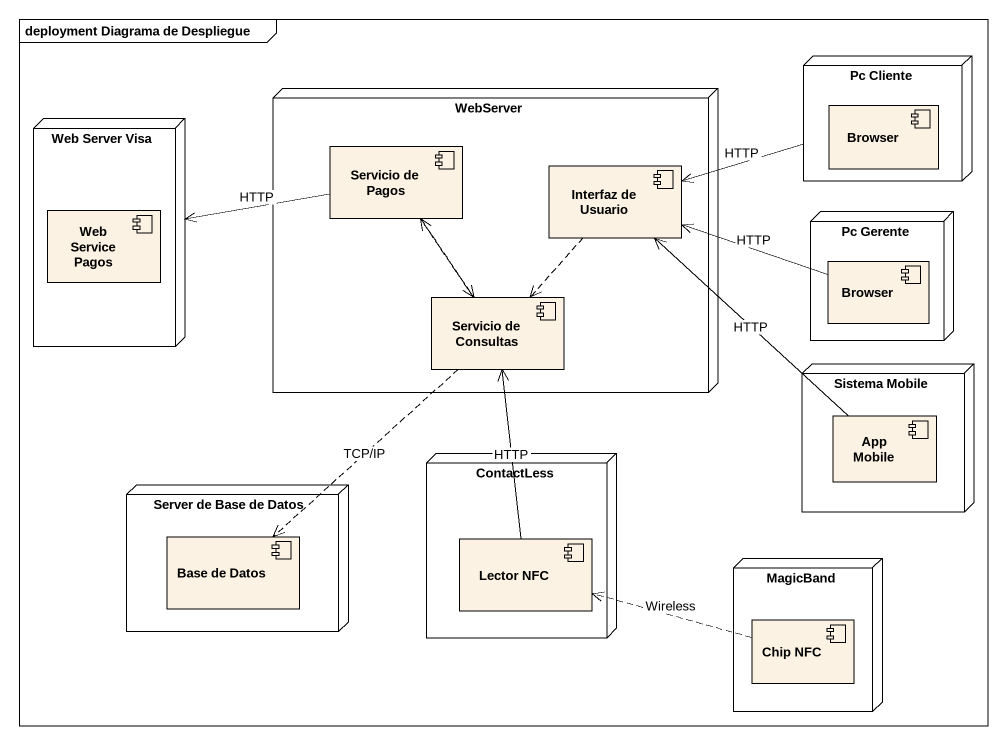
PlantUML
@startuml
mainframe deployment Diagrama de Despliegue
node "Pc Cliente" as Pc_Cliente {
  component Browser
}
node "Web Server Visa" as Web_Server_Visa {
  component "Web Service Pagos" as Web_Service_Pagos
}
node WebServer {
  component "Servicio de Pagos" as Servicio_de_Pagos
  component "Interfaz de Usuario" as Interfaz_de_Usuario
  component "Servicio de Consultas" as Servicio_de_Consultas
}
node "Pc Gerente" as Pc_Gerente {
  component "Browser" as Browser_2
}
node "Sistema Mobile" as Sistema_Mobile {
  component "App Mobile" as App_Mobile
}
node ContactLess {
  component "Lector NFC" as Lector_NFC
}
node "Server de Base de Datos" as Server_de_Base_de_Datos {
  component "Base de Datos" as Base_de_Datos
}
node MagicBand {
  component "Chip NFC" as Chip_NFC
}
Pc_Cliente -left-> Interfaz_de_Usuario : HTTP
Servicio_de_Pagos -left-> Web_Server_Visa : HTTP
Servicio_de_Pagos ..> Servicio_de_Consultas
Interfaz_de_Usuario ..> Servicio_de_Consultas
Servicio_de_Consultas .up.> Servicio_de_Pagos
Servicio_de_Consultas ..> Base_de_Datos : TCP/IP
Browser_2 -left-> Interfaz_de_Usuario : HTTP
App_Mobile -up-> Interfaz_de_Usuario : HTTP
Lector_NFC -up-> Servicio_de_Consultas : HTTP
Chip_NFC .left.> Lector_NFC : Wireless
@enduml
